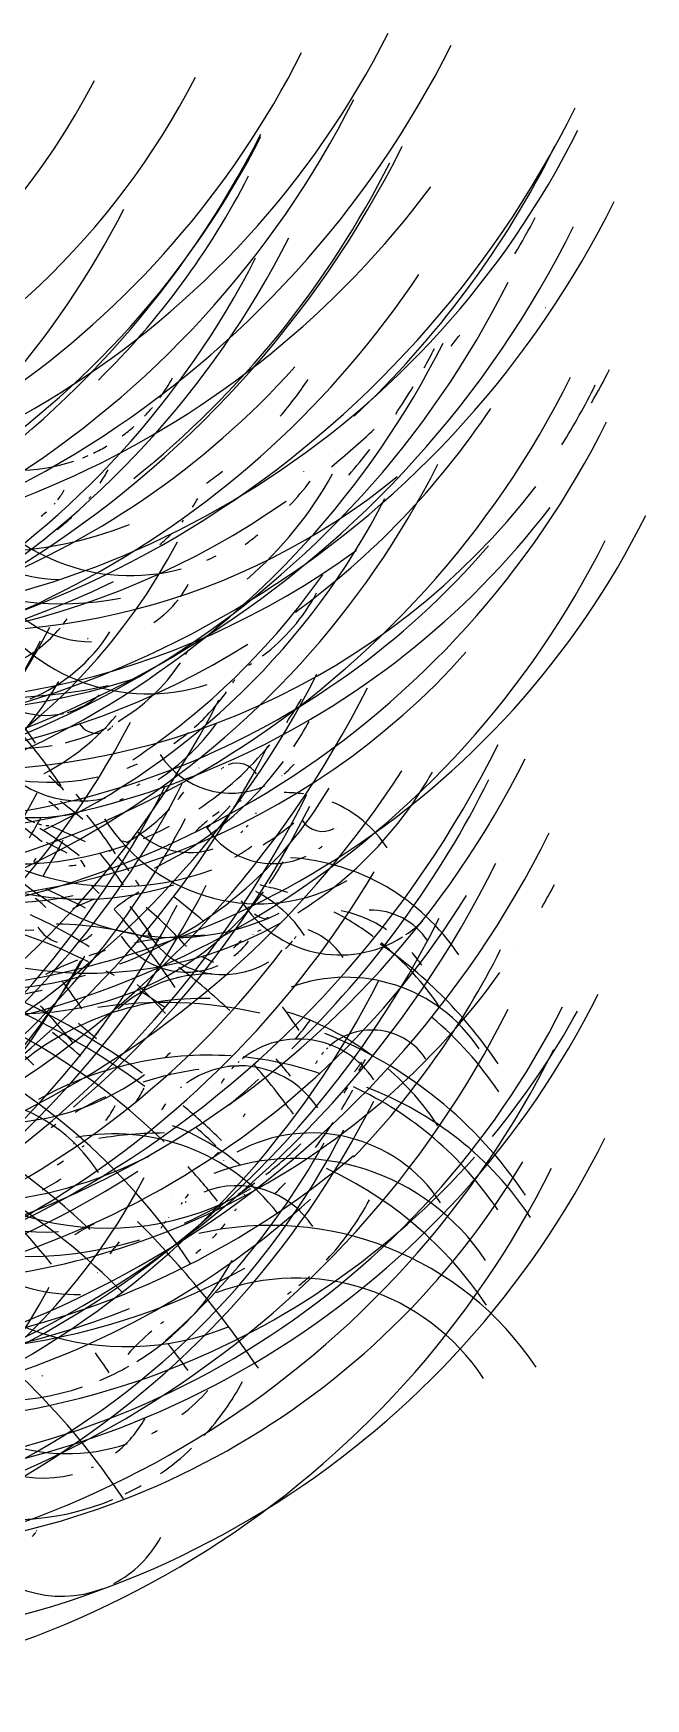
# Model space of a CAD drawing. Extents: x -1.31 to 1.29, y 0 to 2.6.
# Drawn here: x 0.711 to 1.289, y 1.023 to 2.595 of the extents above; entities that cross this region are included whole.
import ezdxf

# ---------------------------------------------------------------- set-up
doc = ezdxf.new("R2010")
doc.units = 0

msp = doc.modelspace()

# ---------------------------------------------------------------- linework, layer by layer
at = {"layer": 'drawinglayer'}
for centre, radius, start, end in [((0.2825, 2.9808), 0.8555, 208.8081, 333.2005), ((0.2597, 3.0065), 0.9456, 208.4643, 333.4556), ((0.1832, 2.9731), 0.8761, 219.9808, 333.1043), ((0.3842, 2.9729), 0.8754, 208.9227, 323.3466), ((0.1421, 2.8771), 0.7068, 235.9663, 332.4869), ((0.2078, 2.8924), 0.7388, 257.1084, 332.7), ((0.1981, 2.9438), 0.9133, 208.4643, 333.2498), ((0.3558, 2.9535), 0.9671, 208.5789, 333.6807), ((0.1005, 2.9181), 0.9254, 216.4857, 333.1284), ((0.4695, 2.8811), 0.8447, 209.1519, 333.4681), ((0.1793, 2.9284), 0.984, 208.1779, 333.45), ((0.1805, 2.8779), 0.837, 303.1743, 332.9724), ((0.3957, 2.8909), 0.9025, 313.2583, 333.5359), ((0.2439, 2.8775), 0.8998, 308.6747, 333.2808), ((0.3957, 2.8909), 0.9025, 208.8654, 295.6856), ((0.2446, 2.8046), 0.7531, 314.5188, 332.8072), ((0.4329, 2.8454), 0.9222, 208.8654, 333.659), ((0.0295, 2.8234), 0.8626, 223.8196, 332.804), ((0.3676, 2.8118), 0.7946, 209.1519, 318.0046), ((0.5144, 2.7737), 0.7576, 329.3011, 332.2685), ((0.3526, 2.8424), 0.9689, 208.5216, 333.6816), ((0.1765, 2.7963), 0.8704, 208.5789, 333.0747), ((0.5144, 2.7737), 0.7576, 209.553, 305.0757), ((0.178, 2.7624), 0.8343, 210.6989, 332.9598), ((0.3582, 2.7606), 0.8956, 208.8081, 333.4532), ((0.3362, 2.8598), 0.8879, 271.2032, 326.3239), ((0.6463, 2.6764), 0.6454, 210.1832, 309.2647), ((0.5741, 2.7104), 0.7478, 209.6675, 306.2512), ((0.6463, 2.6764), 0.6454, 328.1936, 328.2125), ((0.5915, 2.6655), 0.7127, 209.8394, 287.8053), ((0.3462, 2.6813), 0.8418, 208.98, 333.2598), ((0.5594, 2.5699), 0.5963, 330.8481, 332.823), ((0.5144, 2.7737), 0.7576, 321.2797, 322.283), ((0.5112, 2.6626), 0.7595, 209.553, 302.0027), ((0.6675, 2.4696), 0.3638, 211.0999, 291.7105), ((0.4203, 2.6678), 0.8915, 208.9227, 333.5398), ((0.6969, 2.3483), 0.1655, 323.9726, 331.709), ((0.6675, 2.4696), 0.3638, 319.5608, 326.4143), ((0.5713, 2.5999), 0.7502, 328.3844, 333.3293), ((0.6405, 2.5877), 0.6883, 330.2752, 333.2434), ((0.6969, 2.3483), 0.1655, 211.7875, 288.5617), ((0.5594, 2.5699), 0.5963, 325.9207, 328.872), ((0.5746, 2.6268), 0.7872, 209.553, 322.5001), ((0.6405, 2.5877), 0.6883, 210.0113, 322.363), ((0.6681, 2.5266), 0.5589, 210.4697, 281.7582), ((0.6969, 2.3483), 0.1655, 316.1804, 320.062), ((0.5112, 2.6626), 0.7595, 306.0963, 326.2884), ((0.4834, 2.6113), 0.859, 209.1519, 333.5366), ((0.5713, 2.5999), 0.7502, 209.6675, 319.3817), ((0.6969, 2.3483), 0.1655, 306.3828, 311.2728), ((0.5144, 2.7737), 0.7576, 309.133, 313.2098), ((0.6969, 2.3483), 0.1655, 295.4966, 300.4584), ((0.5594, 2.5699), 0.5963, 318.9306, 321.9252), ((0.3432, 2.5663), 0.8397, 208.98, 333.2483), ((0.738, 2.3528), 0.296, 211.501, 280.8028), ((0.6969, 2.3483), 0.1655, 291.5432, 293.5318), ((0.738, 2.3528), 0.296, 328.2971, 328.3271), ((0.8028, 2.2688), 0.1855, 211.9594, 284.9579), ((0.6278, 2.2664), 0.1752, 326.7801, 331.6248), ((0.6675, 2.4696), 0.3638, 304.7212, 307.6958), ((0.6802, 2.3511), 0.3574, 310.68, 331.299), ((0.738, 2.3528), 0.296, 316.6388, 322.4579), ((0.8028, 2.2688), 0.1855, 331.9438, 331.994), ((0.4207, 2.4742), 0.6989, 295.4393, 332.9228), ((0.6743, 2.2004), 0.0754, 322.7121, 331.3967), ((0.6278, 2.2664), 0.1752, 320.9359, 321.8864), ((0.7384, 2.2251), 0.1455, 327.8687, 331.7164), ((0.5605, 2.5032), 0.8142, 209.4384, 333.5158), ((0.6743, 2.2004), 0.0754, 306.1536, 311.0048), ((0.6743, 2.2004), 0.0754, 318.816, 319.7704), ((0.6278, 2.2664), 0.1752, 307.185, 313.0763), ((0.5964, 2.477), 0.7007, 209.8967, 318.3044), ((0.7384, 2.2251), 0.1455, 309.4195, 315.2382), ((0.7384, 2.2251), 0.1455, 317.1854, 317.2117), ((0.7384, 2.2251), 0.1455, 321.1078, 322.0428), ((0.738, 2.3528), 0.296, 305.8099, 308.7328), ((0.4803, 2.5002), 0.8609, 209.1519, 333.5374), ((0.3443, 2.3785), 0.5677, 271.2605, 332.3795), ((0.7384, 2.2251), 0.1455, 226.5125, 268.6388), ((0.8028, 2.2688), 0.1855, 292.9183, 295.8851), ((0.4294, 2.4745), 0.6785, 303.6326, 324.8807), ((0.7665, 2.1242), 0.1034, 323.9726, 331.6344), ((0.7665, 2.1242), 0.1034, 212.1313, 269.7514), ((0.7665, 2.1242), 0.1034, 304.4921, 321.9877), ((0.8199, 2.1515), 0.1798, 306.7839, 331.9541), ((0.8199, 2.1515), 0.1798, 212.0167, 288.0005), ((0.0501, 2.3866), 0.7627, 208.6935, 332.5127), ((0.6365, 2.1182), 0.1308, 297.2728, 319.8331), ((0.6466, 2.1167), 0.162, 292.4026, 327.7313), ((0.6365, 2.1182), 0.1308, 321.7954, 324.7038), ((0.7665, 2.1242), 0.1034, 298.5906, 298.5949), ((-0.0168, 2.4024), 0.8276, 208.3497, 332.6114), ((0.3788, 2.7294), 0.803, 298.5333, 298.5742), ((0.6986, 2.1033), 0.1828, 300.4814, 325.9484), ((0.6986, 2.1033), 0.1828, 328.9001, 329.8281), ((0.8199, 2.1515), 0.1798, 301.8565, 302.8248), ((0.196, 2.387), 0.8776, 208.5789, 333.1301), ((0.7269, 2.094), 0.2057, 211.7302, 282.7092), ((0.6986, 2.1033), 0.1828, 216.9441, 279.5832), ((0.3717, 1.647), 0.4363, 33.048, 53.0088), ((0.5021, 1.7893), 0.2512, 32.7615, 52.9826), ((0.7233, 2.0263), 0.0749, 212.1313, 282.5939), ((0.3133, 2.2459), 0.4972, 318.0712, 328.1104), ((0.7269, 2.094), 0.2057, 327.0666, 328.0093), ((0.1641, 2.41), 0.9649, 208.2351, 333.3625), ((0.0951, 2.3692), 0.8881, 224.9655, 332.9972), ((0.7233, 2.0263), 0.0749, 285.5845, 312.1074), ((0.7269, 2.094), 0.2057, 311.4821, 324.1281), ((0.6957, 2.1208), 0.3096, 325.3477, 330.2062), ((0.295, 2.3893), 0.9077, 208.6362, 327.3166), ((0.6957, 2.1208), 0.3096, 211.3291, 289.7272), ((0.7101, 2.0698), 0.2149, 211.6729, 280.6488), ((0.6199, 2.093), 0.2211, 297.3301, 320.0383), ((0.1334, 2.2917), 0.7539, 261.0046, 332.6247), ((0.6824, 2.1045), 0.3299, 211.2718, 281.6394), ((0.6986, 2.1033), 0.1828, 283.5791, 296.5378), ((0.7712, 1.9544), 0.0198, 212.4177, 280.7346), ((0.7712, 1.9544), 0.0198, 300.4241, 312.1024), ((0.7712, 1.9544), 0.0198, 315.0345, 319.8402), ((0.7712, 1.9544), 0.0198, 322.7333, 322.7694), ((0.7101, 2.0698), 0.2149, 303.5753, 324.1196), ((0.7269, 2.094), 0.2057, 304.6067, 309.4845), ((0.6824, 2.1045), 0.3299, 326.379, 331.2181), ((0.1061, 2.3412), 0.9266, 208.2351, 333.1414), ((0.2576, 2.3666), 0.996, 208.2924, 333.6165), ((0.756, 1.9748), 0.1042, 212.1313, 282.7311), ((0.6957, 2.1208), 0.3096, 303.6899, 320.4482), ((0.3831, 2.3063), 0.8858, 208.8654, 333.4614), ((0.7578, 2.0578), 0.2799, 211.5583, 287.8991), ((0.7908, 2.05), 0.2601, 211.6729, 289.9885), ((0.7269, 2.094), 0.2057, 290.6838, 293.6875), ((0.6824, 2.1045), 0.3299, 295.7258, 323.4119), ((0.8976, 1.957), 0.079, 212.475, 294.0595), ((0.7119, 1.9853), 0.1769, 331.7687, 331.8221), ((0.9033, 1.884), 0.0223, 124.6639, 127.5242), ((0.9033, 1.884), 0.0223, 117.8317, 117.8457), ((0.9033, 1.884), 0.0223, 32.8188, 111.0003), ((0.8976, 1.957), 0.079, 309.706, 319.3163), ((0.7627, 2.0818), 0.3736, 211.2718, 299.0464), ((0.0964, 2.274), 0.8488, 307.0704, 332.8711), ((0.4809, 1.6205), 0.3674, 45.1374, 48.1667), ((0.756, 1.9748), 0.1042, 300.5387, 302.4913), ((0.7119, 1.9853), 0.1769, 329.8336, 329.8741), ((0.9033, 1.884), 0.0223, 129.4768, 131.3812), ((0.8976, 1.957), 0.079, 307.7234, 307.7579), ((0.3038, 2.3084), 0.9358, 314.1178, 333.4955), ((0.7627, 2.0818), 0.3736, 302.0283, 330.516), ((0.0078, 2.3055), 0.9288, 208.0633, 332.9848), ((0.0802, 2.3235), 0.9951, 208.006, 333.3233), ((0.0476, 2.2261), 0.7525, 254.4155, 332.4753), ((0.6556, 2.0809), 0.3891, 211.0426, 285.6443), ((0.4978, 1.597), 0.3561, 48.1741, 50.1917), ((0.7109, 1.8377), 0.0565, 34.595, 43.9167), ((0.7101, 2.0698), 0.2149, 292.6318, 293.6455), ((0.6556, 2.0809), 0.3891, 290.6838, 329.4011), ((0.756, 1.9748), 0.1042, 292.6501, 292.6891), ((0.7119, 1.9853), 0.1769, 320.1338, 323.0444), ((0.9489, 1.7633), 0.1152, 111.0848, 112.9761), ((0.9489, 1.7633), 0.1152, 81.4056, 90.4054), ((0.3038, 2.3084), 0.9358, 208.5789, 302.7353), ((0.344, 1.3628), 0.601, 51.3253, 55.2455), ((0.7268, 1.8866), 0.0392, 212.2459, 248.3744), ((0.177, 2.1516), 0.6174, 329.2438, 331.2494), ((0.5529, 1.6235), 0.3078, 48.2314, 53.2522), ((0.153, 2.2796), 0.9178, 310.5081, 333.1901), ((0.4809, 1.6205), 0.3674, 33.048, 40.1217), ((0.7119, 1.9853), 0.1769, 299.5646, 316.2272), ((0.7636, 1.9848), 0.1786, 308.5601, 318.303), ((0.9489, 1.7633), 0.1152, 122.6586, 126.4933), ((0.9489, 1.7633), 0.1152, 118.7873, 118.8198), ((0.859, 1.8935), 0.0715, 330.7908, 331.6887), ((0.9489, 1.7633), 0.1152, 33.2199, 67.3042), ((0.3388, 2.2665), 0.9592, 208.5789, 333.6277), ((0.8447, 1.9659), 0.2241, 211.9021, 296.0789), ((0.1686, 2.2076), 0.7719, 310.2216, 332.7416), ((0.7268, 1.8866), 0.0392, 252.4102, 258.53), ((0.5529, 1.5677), 0.3221, 51.2681, 59.2978), ((0.7268, 1.8866), 0.0392, 264.5569, 268.606), ((0.528, 1.3654), 0.5213, 63.5293, 67.4688), ((0.7268, 1.8866), 0.0392, 272.6356, 274.6131), ((0.9238, 1.9453), 0.1717, 212.2459, 299.1974), ((0.859, 1.8935), 0.0715, 227.0282, 288.0134), ((0.6957, 2.1208), 0.3096, 292.7464, 297.729), ((0.9489, 1.7633), 0.1152, 129.4195, 137.0201), ((0.9373, 1.8858), 0.0743, 212.5896, 295.1609), ((0.859, 1.8935), 0.0715, 312.4562, 314.3841), ((0.859, 1.8935), 0.0715, 318.3003, 320.1727), ((0.7908, 2.05), 0.2601, 301.9137, 309.7803), ((0.9844, 1.8651), 0.0232, 212.8188, 298.1567), ((0.9844, 1.8651), 0.0232, 303.0103, 303.0597), ((0.2868, 2.227), 0.8257, 208.9227, 322.9881), ((0.1071, 2.1638), 0.7132, 329.3584, 332.4486), ((0.5366, 1.4411), 0.4328, 61.4667, 64.4092), ((0.7119, 1.9853), 0.1769, 293.6059, 294.5891), ((0.7946, 1.8205), 0.0121, 56.3674, 88.8541), ((0.9489, 1.7633), 0.1152, 144.6344, 144.6602), ((0.7578, 2.0578), 0.2799, 300.8824, 304.8087), ((0.9373, 1.8858), 0.0743, 305.9245, 308.7911), ((0.2542, 2.2552), 0.9975, 208.2924, 333.6161), ((0.4365, 2.2039), 0.8036, 209.2665, 328.2799), ((0.6424, 1.8591), 0.0832, 326.5509, 329.4304), ((0.7945, 1.384), 0.428, 95.7296, 96.656), ((0.4145, 1.5836), 0.4125, 33.048, 34.0606), ((0.4978, 1.597), 0.3561, 33.048, 39.1197), ((0.5529, 1.6235), 0.3078, 36.0274, 39.11), ((0.6999, 1.9551), 0.285, 325.2904, 330.1389), ((0.9413, 1.6118), 0.2056, 33.5064, 86.4207), ((0.2461, 2.2713), 0.9153, 276.1879, 329.278), ((0.6999, 1.9551), 0.285, 211.4437, 323.322), ((0.5529, 1.6235), 0.3078, 32.9907, 34.027), ((0.5791, 2.1205), 0.7053, 330.2179, 332.2111), ((0.089, 2.1918), 0.8818, 208.3497, 332.9663), ((0.6905, 1.7421), 0.0428, 40.7256, 58.1882), ((0.4808, 1.2308), 0.607, 62.5553, 66.4537), ((0.8688, 1.5256), 0.2715, 111.6005, 116.3625), ((0.344, 1.3628), 0.601, 44.3926, 45.3954), ((0.8666, 1.678), 0.1202, 117.6166, 131.0627), ((0.8688, 1.5256), 0.2715, 105.7387, 105.7563), ((0.528, 1.3654), 0.5213, 48.6897, 52.6434), ((1.0007, 1.8361), 0.1108, 212.5896, 302.2524), ((0.8666, 1.678), 0.1202, 33.048, 62.9686), ((0.7945, 1.384), 0.428, 71.207, 72.1874), ((0.8688, 1.5256), 0.2715, 72.2956, 76.263), ((0.5791, 2.1205), 0.7053, 209.8394, 324.2715), ((0.0941, 2.1582), 0.846, 288.2201, 332.8581), ((0.563, 1.43), 0.3635, 56.4247, 66.3756), ((0.8666, 1.678), 0.1202, 135.8574, 135.8939), ((0.344, 1.3628), 0.601, 33.5064, 42.4268), ((0.5529, 1.5677), 0.3221, 33.048, 39.1505), ((0.5366, 1.4411), 0.4328, 42.4445, 49.4746), ((0.9361, 1.7853), 0.0266, 212.7615, 219.0432), ((0.9361, 1.7853), 0.0266, 232.5859, 258.2729), ((0.978, 1.65), 0.1194, 112.1162, 113.0641), ((0.9361, 1.7853), 0.0266, 325.006, 325.0612), ((0.8688, 1.5256), 0.2715, 53.0442, 62.2154), ((0.978, 1.65), 0.1194, 56.1382, 78.5285), ((1.03, 1.7034), 0.0641, 33.2199, 91.6921), ((0.4969, 2.1467), 0.7999, 209.3811, 310.2181), ((0.2672, 2.1743), 0.9251, 256.0771, 333.4014), ((0.3897, 1.0365), 0.7163, 53.6745, 96.1173), ((0.7166, 1.2773), 0.4714, 90.573, 106.0066), ((0.5252, 1.2394), 0.5353, 63.5866, 76.2879), ((0.7439, 1.7694), 0.0335, 212.3032, 252.512), ((0.7246, 1.3978), 0.3568, 72.8686, 88.6323), ((0.7439, 1.7694), 0.0335, 288.5638, 313.0346), ((0.8903, 1.7909), 0.0841, 212.475, 300.8989), ((0.8559, 1.7824), 0.0733, 331.6891, 331.7076), ((0.9485, 1.6871), 0.0657, 110.1681, 113.0427), ((0.9485, 1.6871), 0.0657, 33.048, 70.2871), ((1.03, 1.7034), 0.0641, 139.2406, 139.2744), ((0.7945, 1.384), 0.428, 59.2322, 59.2387), ((1.0007, 1.8361), 0.1108, 304.2056, 314.8295), ((0.7439, 1.7694), 0.0335, 277.6639, 277.6776), ((0.8747, 1.4119), 0.3317, 106.7304, 109.5612), ((0.8559, 1.7824), 0.0733, 212.4177, 293.9167), ((0.8747, 1.4119), 0.3317, 90.1719, 101.8306), ((0.9485, 1.6871), 0.0657, 128.5601, 137.1437), ((0.8559, 1.7824), 0.0733, 307.6433, 323.0574), ((0.8559, 1.7824), 0.0733, 328.8164, 328.8428), ((0.8903, 1.7909), 0.0841, 314.5188, 321.2371), ((0.8903, 1.7909), 0.0841, 323.1705, 325.0777), ((1.03, 1.7034), 0.0641, 143.9884, 144.0299), ((0.4332, 2.0924), 0.8051, 316.1231, 333.283), ((0.7945, 1.384), 0.428, 33.8501, 55.221), ((0.8688, 1.5256), 0.2715, 33.5637, 51.0396), ((0.5791, 2.1205), 0.7053, 326.2622, 326.2645), ((0.5178, 2.1038), 0.7668, 209.4957, 291.7475), ((0.1155, 2.0681), 0.7291, 288.1628, 331.4991), ((0.3851, 1.0144), 0.7283, 53.6745, 77.9002), ((0.1823, 2.0523), 0.6642, 321.2797, 330.3973), ((0.8747, 1.4119), 0.3317, 111.5432, 117.2472), ((0.4808, 1.2308), 0.607, 46.7417, 52.6947), ((0.7246, 1.3978), 0.3568, 63.8731, 65.899), ((0.978, 1.65), 0.1194, 33.2772, 40.6118), ((0.2607, 2.0941), 0.8704, 208.6935, 333.2129), ((0.4332, 2.0924), 0.8051, 209.2092, 312.0932), ((0.6286, 1.9172), 0.4273, 210.8135, 296.7066), ((0.3612, 1.1033), 0.5982, 33.5064, 97.0245), ((0.4001, 1.105), 0.6212, 45.5958, 77.8733), ((0.4568, 1.4795), 0.3581, 32.9907, 38.0235), ((0.5252, 1.2394), 0.5353, 60.6073, 61.5738), ((0.8776, 1.5785), 0.1289, 89.1406, 132.0308), ((0.563, 1.43), 0.3635, 41.2986, 47.3718), ((1.0066, 1.554), 0.1502, 33.4491, 110.207), ((0.4934, 2.0629), 0.8392, 209.2092, 333.4889), ((0.7977, 1.2728), 0.4262, 100.5424, 121.6359), ((0.8697, 1.4162), 0.268, 88.1665, 129.7841), ((0.5252, 1.2394), 0.5353, 54.6485, 57.6223), ((0.6779, 1.7999), 0.233, 331.885, 331.9367), ((0.3294, 2.0878), 0.9273, 208.6362, 333.5093), ((0.4939, 2.0359), 0.802, 209.3811, 333.3707), ((0.6779, 1.7999), 0.233, 211.5583, 306.4553), ((0.2262, 1.2131), 0.6762, 39.4078, 43.3239), ((0.8345, 1.2691), 0.4113, 77.2803, 98.7377), ((0.8776, 1.5785), 0.1289, 134.9052, 134.9199), ((0.528, 1.3654), 0.5213, 33.621, 36.634), ((0.8697, 1.4162), 0.268, 53.0442, 72.2688), ((0.8747, 1.4119), 0.3317, 33.7355, 50.1761), ((0.569, 2.0309), 0.7474, 320.363, 331.3363), ((0.569, 2.0309), 0.7474, 209.6675, 318.3647), ((0.6095, 1.9733), 0.6215, 210.1832, 298.9969), ((0.3022, 1.1174), 0.6844, 48.4606, 51.3818), ((0.341, 1.1609), 0.6482, 48.4606, 50.427), ((0.8776, 1.5785), 0.1289, 144.4883, 146.3603), ((0.4808, 1.2308), 0.607, 43.7623, 43.7687), ((0.6286, 1.9172), 0.4273, 320.6495, 323.5753), ((0.8345, 1.2691), 0.4113, 33.9074, 68.3312), ((1.031, 1.5939), 0.0606, 33.2199, 131.6233), ((0.3955, 2.0379), 0.9014, 208.8654, 333.5321), ((0.1901, 1.1107), 0.7299, 44.3926, 46.3043), ((0.9616, 1.561), 0.0849, 33.1626, 128.5123), ((1.031, 1.5939), 0.0606, 133.6021, 135.4427), ((0.0851, 0.921), 0.8225, 38.5484, 59.7517), ((0.8764, 1.3022), 0.3285, 86.2185, 119.1729), ((0.6779, 1.7999), 0.233, 312.3989, 314.3261), ((0.9065, 1.5333), 0.0873, 33.048, 125.4694), ((0.913, 1.2986), 0.322, 90.2865, 93.2095), ((0.9616, 1.561), 0.0849, 136.2377, 138.0801), ((0.9616, 1.561), 0.0849, 131.4248, 132.3469), ((0.8764, 1.3022), 0.3285, 71.3789, 84.2503), ((0.3908, 1.1661), 0.6982, 35.8555, 40.8154), ((0.4808, 1.2308), 0.607, 38.7776, 40.7786), ((1.031, 1.5939), 0.0606, 148.7855, 151.5711), ((1.031, 1.5939), 0.0606, 139.2744, 142.1024), ((0.4976, 2.0055), 0.6478, 322.9413, 323.9328), ((0.7056, 1.8079), 0.367, 328.499, 330.3978), ((0.7056, 1.8079), 0.367, 211.1572, 286.8072), ((0.2262, 1.2131), 0.6762, 36.4284, 36.4362), ((0.913, 1.2986), 0.322, 98.136, 107.7695), ((0.9616, 1.561), 0.0849, 145.7488, 149.4902), ((0.6286, 1.9172), 0.4273, 308.7319, 313.6926), ((0.8697, 1.4162), 0.268, 33.5064, 48.9888), ((0.2579, 1.9788), 0.868, 208.6935, 333.2007), ((0.7813, 1.7311), 0.2636, 211.6729, 300.8943), ((0.6413, 1.4354), 0.1564, 32.7042, 78.3689), ((0.913, 1.2986), 0.322, 114.5226, 120.2496), ((0.6082, 1.7111), 0.2357, 327.926, 331.7784), ((0.9065, 1.5333), 0.0873, 129.3622, 130.2807), ((0.642, 1.8001), 0.4223, 328.499, 331.4344), ((0.7056, 1.8079), 0.367, 324.5456, 325.5212), ((0.8764, 1.3022), 0.3285, 33.7355, 65.3532), ((0.913, 1.2986), 0.322, 33.7928, 69.4771), ((0.6645, 1.6503), 0.1411, 324.8321, 331.5811), ((0.9065, 1.5333), 0.0873, 143.7434, 148.4365), ((0.3851, 1.0144), 0.7283, 51.7063, 51.7264), ((0.3897, 1.0365), 0.7163, 45.825, 49.7307), ((0.7213, 1.6811), 0.2173, 329.9887, 330.9401), ((0.3002, 0.9775), 0.6741, 46.4552, 61.1132), ((0.3492, 1.8953), 0.7358, 296.2415, 332.9239), ((0.913, 1.2986), 0.322, 124.091, 125.0212), ((0.7878, 1.3602), 0.1962, 38.2619, 100.6504), ((0.835, 1.1919), 0.3654, 90, 99.734), ((0.7704, 1.3671), 0.2099, 49.5492, 69.8574), ((0.3851, 1.0144), 0.7283, 46.799, 48.7642), ((0.9737, 1.4113), 0.146, 33.3345, 118.8116), ((0.642, 1.8001), 0.4223, 322.5975, 326.5365), ((0.4767, 1.9377), 0.8646, 209.0946, 333.5436), ((0.5238, 1.9158), 0.7553, 209.553, 329.2937), ((0.835, 1.1919), 0.3654, 103.606, 103.6364), ((0.6645, 1.6503), 0.1411, 311.1384, 312.11), ((0.6645, 1.6503), 0.1411, 316.998, 317.0398), ((0.36, 1.8966), 0.7164, 311.654, 330.8771), ((0.7056, 1.8079), 0.367, 307.8152, 314.7281), ((0.6645, 1.6503), 0.1411, 299.3354, 302.288), ((0.4001, 1.105), 0.6212, 38.663, 42.6148), ((0.7213, 1.6811), 0.2173, 317.3263, 319.2811), ((0.9587, 1.3179), 0.2154, 33.5637, 110.9396), ((0.9737, 1.4113), 0.146, 124.5816, 124.6067), ((0.3921, 1.9264), 0.9029, 208.8654, 333.5316), ((0.2865, 1.7924), 0.5975, 282.4332, 332.3781), ((0.7213, 1.6811), 0.2173, 229.4346, 273.6346), ((0.6082, 1.7111), 0.2357, 298.3041, 303.2903), ((0.7056, 1.8079), 0.367, 302.8305, 305.8264), ((0.642, 1.8001), 0.4223, 314.6907, 316.6852), ((0.835, 1.1919), 0.3654, 33.7355, 65.2736), ((0.359, 0.9769), 0.6126, 44.5072, 58.2536), ((0.9587, 1.3179), 0.2154, 122.4888, 122.544), ((0.9737, 1.4113), 0.146, 142.7694, 144.5982), ((0.9038, 1.4227), 0.0849, 33.048, 111.898), ((0.7535, 1.5832), 0.1783, 331.8413, 331.8794), ((0.7989, 1.6155), 0.2597, 316.6961, 332.1641), ((0.7989, 1.6155), 0.2597, 211.7302, 292.0099), ((0.7535, 1.5832), 0.1783, 211.9021, 270.7139), ((0.9038, 1.4227), 0.0849, 139.859, 139.9046), ((0.9737, 1.4113), 0.146, 146.5509, 147.4399), ((0.7056, 1.8079), 0.367, 293.835, 300.8518), ((0.9038, 1.4227), 0.0849, 124.5494, 125.4664), ((0.7535, 1.5832), 0.1783, 326.0926, 327.0103), ((0.9162, 1.1874), 0.3202, 117.4447, 121.2175), ((0.123, 0.7925), 0.9673, 34.1366, 44.7774), ((0.9038, 1.4227), 0.0849, 146.6082, 148.4386), ((0.9038, 1.4227), 0.0849, 142.7694, 144.6297), ((0.9353, 1.1686), 0.3015, 33.7928, 103.0289), ((0.7535, 1.5832), 0.1783, 315.3783, 317.3055), ((0.7535, 1.5832), 0.1783, 319.2744, 321.1946), ((0.9587, 1.3179), 0.2154, 140.6495, 144.3764), ((0.7535, 1.5832), 0.1783, 308.5601, 310.4741), ((0.6779, 1.555), 0.2504, 301.57, 331.9385), ((0.6779, 1.555), 0.2504, 211.501, 288.5941), ((0.9587, 1.3179), 0.2154, 150.0486, 150.1033), ((0.9597, 1.2085), 0.2119, 33.5637, 110.9471), ((0.7989, 1.6155), 0.2597, 308.8465, 311.7615), ((0.2288, 0.8362), 0.6806, 33.5064, 57.0195), ((0.2628, 1.6572), 0.5243, 314.9772, 332.1054), ((0.7989, 1.6155), 0.2597, 305.8672, 306.8553), ((0.3002, 0.9775), 0.6741, 37.5744, 37.5761), ((0.9597, 1.2085), 0.2119, 130.1643, 138.7027), ((0.9597, 1.2085), 0.2119, 126.3828, 127.2813), ((0.359, 0.9769), 0.6126, 35.569, 38.524), ((0.743, 1.4328), 0.1781, 211.8448, 288.7325), ((0.2299, 0.9658), 0.6626, 33.4491, 35.4176), ((0.6779, 1.555), 0.2504, 292.5745, 299.5612), ((-0.0482, 0.6909), 0.9981, 39.6496, 39.6943), ((0.6917, 1.4384), 0.2459, 317.3263, 331.9472), ((0.6917, 1.4384), 0.2459, 211.5583, 292.6326), ((0.743, 1.4328), 0.1781, 307.5287, 318.2536), ((0.7205, 1.342), 0.1104, 212.0167, 284.6038), ((0.7205, 1.342), 0.1104, 308.2736, 330.6148), ((0.743, 1.4328), 0.1781, 296.6998, 298.6483), ((0.6917, 1.4384), 0.2459, 304.5494, 313.4112), ((0.7205, 1.342), 0.1104, 294.5226, 295.5059), ((0.6917, 1.4384), 0.2459, 295.6112, 299.5961), ((0.6926, 1.1942), 0.0251, 314.8626, 326.4495), ((0.6926, 1.1942), 0.0251, 329.3584, 331.2742), ((0.7381, 1.2265), 0.1064, 212.074, 291.6051), ((0.7381, 1.2265), 0.1064, 297.5593, 331.5967)]:
    msp.add_arc(centre, radius, start, end, dxfattribs=at)

doc.saveas('drawing.dxf')
